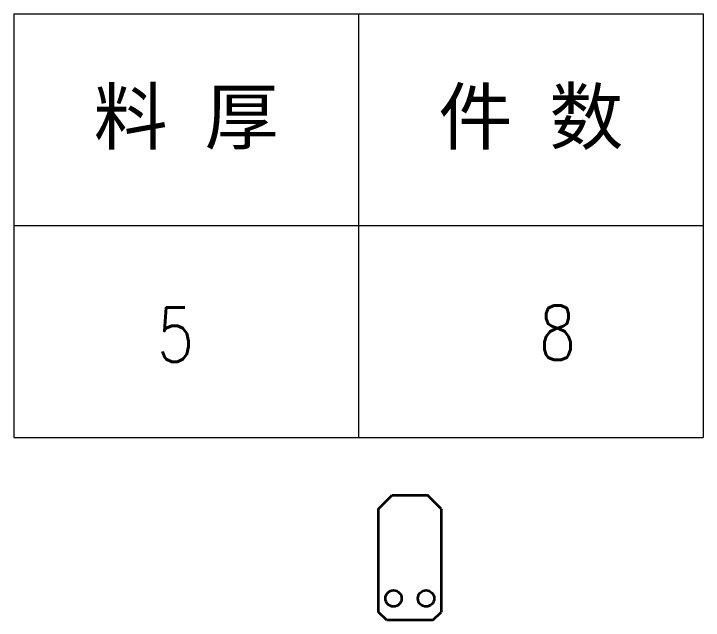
# Model space of a CAD drawing. Header units: millimetres. Extents: x 1333 to 190452, y -42879 to -5704.
# Drawn here: x 174958.2 to 175212.2, y -22513 to -22289.8 of the extents above; entities that cross this region are included whole.
import ezdxf
from ezdxf.enums import TextEntityAlignment as Align

# ---------------------------------------------------------------- set-up
doc = ezdxf.new("R2010")
doc.units = ezdxf.units.MM
doc.header["$LTSCALE"] = 0.5
doc.layers.add('标注线', color=3, linetype='Continuous', lineweight=18)
doc.styles.add('DIM', font='romans.shx', dxfattribs={"width": 0.8, "bigfont": 'bigfont.shx'})
doc.styles.get("Standard").update_dxf_attribs({"font": 'simplex.shx'})

# ---------------------------------------------------------------- blocks, each defined once
blk = doc.blocks.new('*T483')
at = {"color": 0, "linetype": 'ByBlock', "lineweight": -2, "transparency": 16777216}
for p, q in [((0, 0), (127, 0)), ((0, 0), (0, -78)), ((63.5, 0), (63.5, -78)), ((127, 0), (127, -78)), ((0, -39), (127, -39)), ((0, -78), (127, -78))]:
    blk.add_line(p, q, dxfattribs=at)
at = {"color": 0, "transparency": 16777216, "char_height": 10, "width": 60.5, "attachment_point": 5}
for s, insert in [('{\\fSimSun|b0|i0|c134|p2;料 厚}', (31.75, -19.5)), ('{\\fSimSun|b0|i0|c134|p2;件 数}', (95.25, -19.5))]:
    blk.add_mtext(s, dxfattribs=dict(at, insert=insert))
blk = doc.blocks.new('拆图参数')
blk.add_blockref('*T483', (-63.5, 78))
at = {"style": 'DIM', "width": 0.8}
blk.add_attdef('1', text='', height=10, dxfattribs=at).set_placement((36.65, 19.27), align=Align.MIDDLE_CENTER)
blk.add_attdef('6', text='', height=10, dxfattribs=at).set_placement((-37.13, 18.91), align=Align.MIDDLE_LEFT)

msp = doc.modelspace()

# ---------------------------------------------------------------- linework, layer by layer
at = {"color": 7, "lineweight": 35, "ltscale": 0.176777}
for p, q in [((175092.587, -22472.049), (175097.587, -22467.049)), ((175115.587, -22472.049), (175110.587, -22467.049))]:
    msp.add_line(p, q, dxfattribs=at)
at = {"color": 7, "lineweight": 35, "ltscale": 0.325}
msp.add_line((175097.587, -22467.049), (175110.587, -22467.049), dxfattribs=at)
at = {"color": 7, "lineweight": 35}
for p, q in [((175092.587, -22510.049), (175092.587, -22472.049)), ((175115.587, -22472.049), (175115.587, -22510.049))]:
    msp.add_line(p, q, dxfattribs=at)
at = {"color": 7, "lineweight": 35, "ltscale": 0.106066}
for p, q in [((175095.587, -22513.049), (175092.587, -22510.049)), ((175112.587, -22513.049), (175115.587, -22510.049))]:
    msp.add_line(p, q, dxfattribs=at)
at = {"color": 7, "lineweight": 35, "ltscale": 0.425}
msp.add_line((175112.587, -22513.049), (175095.587, -22513.049), dxfattribs=at)
at = {"color": 7, "lineweight": 35}
for centre in [(175098.087, -22505.049), (175110.087, -22505.049)]:
    msp.add_circle(centre, 3, dxfattribs=at)

# ---------------------------------------------------------------- block references
at = {"layer": '标注线', "xscale": 2, "yscale": 2, "zscale": 2}
msp.add_blockref('拆图参数', (175085.188, -22445.754), dxfattribs=at).add_auto_attribs({'1': '8', '6': '5'})

doc.saveas('drawing.dxf')
